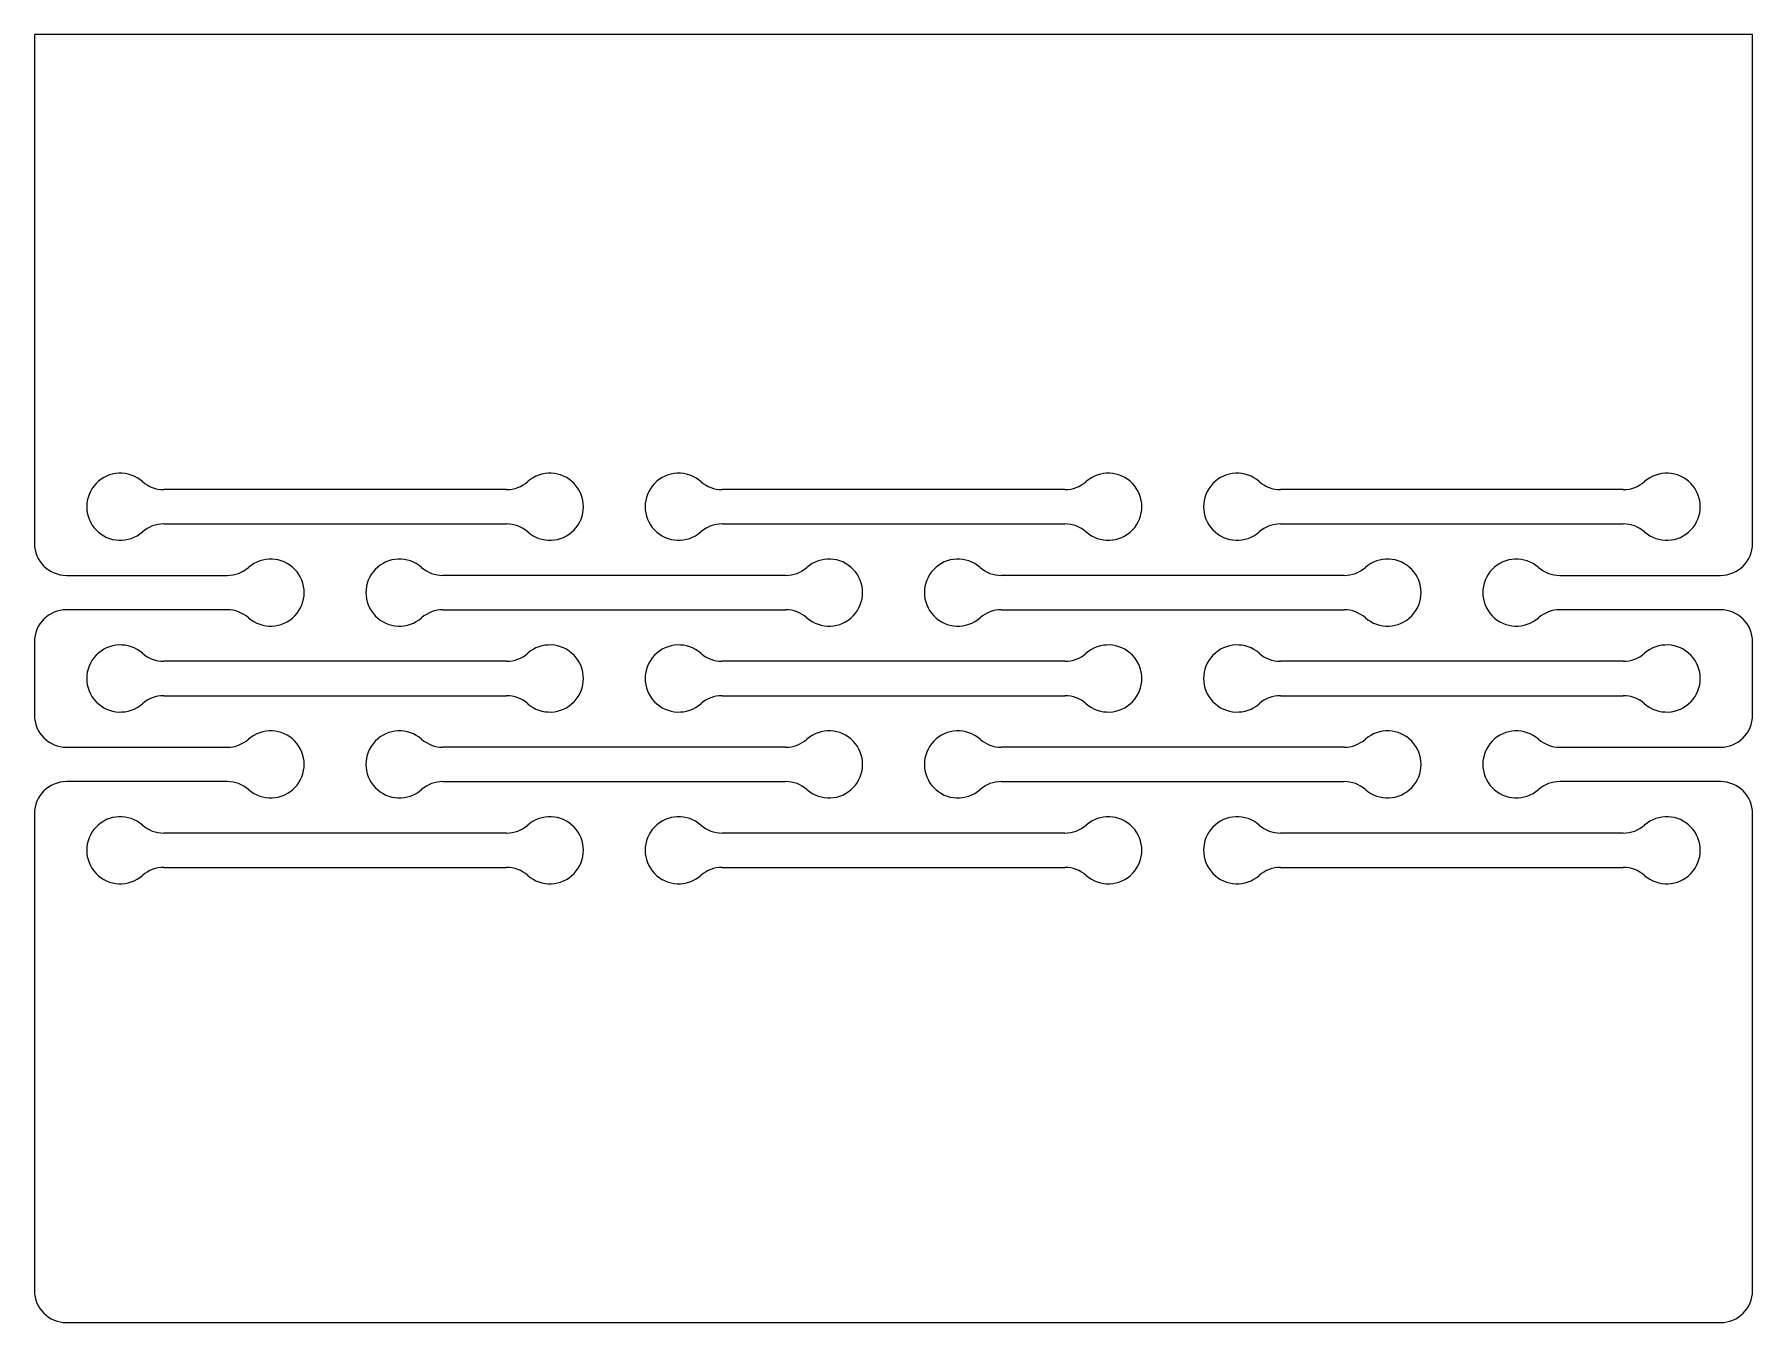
# Model space of a CAD drawing. Extents: x -40 to 40, y -30 to 30.
import ezdxf

# ---------------------------------------------------------------- set-up
doc = ezdxf.new("R2010")
doc.units = 0
doc.layers.add('DEFAULT', color=7, linetype='CONTINUOUS')

msp = doc.modelspace()

# ---------------------------------------------------------------- linework, layer by layer
at = {"layer": 'DEFAULT'}
for p, q in [((40, 30), (-40, 30)), ((-40, 30), (-40, 10)), ((40, 10), (40, 30)), ((-40, 10), (-40, 6.3)), ((40, 6.3), (40, 10)), ((-18.021, 8.8), (-33.979, 8.8)), ((7.979, 8.8), (-7.979, 8.8)), ((33.979, 8.8), (18.021, 8.8)), ((-33.979, 7.2), (-18.021, 7.2)), ((-7.979, 7.2), (7.979, 7.2)), ((18.021, 7.2), (33.979, 7.2)), ((-38.5, 4.8), (-31.021, 4.8)), ((-5.021, 4.8), (-20.979, 4.8)), ((20.979, 4.8), (5.021, 4.8)), ((31.021, 4.8), (38.5, 4.8)), ((38.5, 3.2), (31.021, 3.2)), ((-31.021, 3.2), (-38.5, 3.2)), ((-20.979, 3.2), (-5.021, 3.2)), ((5.021, 3.2), (20.979, 3.2)), ((-40, 1.7), (-40, -1.7)), ((40, -1.7), (40, 1.7)), ((-18.021, 0.8), (-33.979, 0.8)), ((7.979, 0.8), (-7.979, 0.8)), ((33.979, 0.8), (18.021, 0.8)), ((-33.979, -0.8), (-18.021, -0.8)), ((-7.979, -0.8), (7.979, -0.8)), ((18.021, -0.8), (33.979, -0.8)), ((-38.5, -3.2), (-31.021, -3.2)), ((-5.021, -3.2), (-20.979, -3.2)), ((20.979, -3.2), (5.021, -3.2)), ((31.021, -3.2), (38.5, -3.2)), ((38.5, -4.8), (31.021, -4.8)), ((-31.021, -4.8), (-38.5, -4.8)), ((-20.979, -4.8), (-5.021, -4.8)), ((5.021, -4.8), (20.979, -4.8)), ((-40, -6.3), (-40, -10)), ((40, -10), (40, -6.3)), ((-18.021, -7.2), (-33.979, -7.2)), ((33.979, -7.2), (18.021, -7.2)), ((7.979, -7.2), (-7.979, -7.2)), ((-33.979, -8.8), (-18.021, -8.8)), ((-7.979, -8.8), (7.979, -8.8)), ((18.021, -8.8), (33.979, -8.8)), ((-40, -10), (-40, -28.5)), ((40, -28.5), (40, -10)), ((-38.5, -30), (38.5, -30))]:
    msp.add_line(p, q, dxfattribs=at)
for centre, radius, start, end in [((-36, 8), 1.562, 48.68843, 311.31157), ((-33.979, 10.3), 1.5, 228.68843, 270), ((-18.021, 10.3), 1.5, 270, 311.31157), ((-16, 8), 1.562, 228.68843, 131.31157), ((-10, 8), 1.562, 48.68843, 311.31157), ((-7.979, 10.3), 1.5, 228.68843, 270), ((7.979, 10.3), 1.5, 270, 311.31157), ((10, 8), 1.562, 228.68843, 131.31157), ((16, 8), 1.562, 48.68843, 311.31157), ((18.021, 10.3), 1.5, 228.68843, 270), ((33.979, 10.3), 1.5, 270, 311.31157), ((36, 8), 1.562, 228.68843, 131.31157), ((-33.979, 5.7), 1.5, 90, 131.31157), ((-18.021, 5.7), 1.5, 48.68843, 90), ((-7.979, 5.7), 1.5, 90, 131.31157), ((7.979, 5.7), 1.5, 48.68843, 90), ((18.021, 5.7), 1.5, 90, 131.31157), ((33.979, 5.7), 1.5, 48.68843, 90), ((-38.5, 6.3), 1.5, 180, 270), ((38.5, 6.3), 1.5, 270, 0), ((-31.021, 6.3), 1.5, 270, 311.31157), ((-29, 4), 1.562, 228.68843, 131.31157), ((-23, 4), 1.562, 48.68843, 311.31157), ((-20.979, 6.3), 1.5, 228.68843, 270), ((-5.021, 6.3), 1.5, 270, 311.31157), ((-3, 4), 1.562, 228.68843, 131.31157), ((3, 4), 1.562, 48.68843, 311.31157), ((5.021, 6.3), 1.5, 228.68843, 270), ((20.979, 6.3), 1.5, 270, 311.31157), ((23, 4), 1.562, 228.68843, 131.31157), ((29, 4), 1.562, 48.68843, 311.31157), ((31.021, 6.3), 1.5, 228.68843, 270), ((38.5, 1.7), 1.5, 360, 90), ((-38.5, 1.7), 1.5, 90, 180), ((-31.021, 1.7), 1.5, 48.68843, 90), ((-20.979, 1.7), 1.5, 90, 131.31157), ((-5.021, 1.7), 1.5, 48.68843, 90), ((5.021, 1.7), 1.5, 90, 131.31157), ((20.979, 1.7), 1.5, 48.68843, 90), ((31.021, 1.7), 1.5, 90, 131.31157), ((-36, 0), 1.562, 48.68843, 311.31157), ((-33.979, 2.3), 1.5, 228.68843, 270), ((-18.021, 2.3), 1.5, 270, 311.31157), ((-16, 0), 1.562, 228.68843, 131.31157), ((-10, 0), 1.562, 48.68843, 311.31157), ((-7.979, 2.3), 1.5, 228.68843, 270), ((7.979, 2.3), 1.5, 270, 311.31157), ((10, 0), 1.562, 228.68843, 131.31157), ((16, 0), 1.562, 48.68843, 311.31157), ((18.021, 2.3), 1.5, 228.68843, 270), ((33.979, 2.3), 1.5, 270, 311.31157), ((36, 0), 1.562, 228.68843, 131.31157), ((-33.979, -2.3), 1.5, 90, 131.31157), ((-18.021, -2.3), 1.5, 48.68843, 90), ((-7.979, -2.3), 1.5, 90, 131.31157), ((7.979, -2.3), 1.5, 48.68843, 90), ((18.021, -2.3), 1.5, 90, 131.31157), ((33.979, -2.3), 1.5, 48.68843, 90), ((-38.5, -1.7), 1.5, 180, 270), ((38.5, -1.7), 1.5, 270, 360), ((-31.021, -1.7), 1.5, 270, 311.31157), ((-29, -4), 1.562, 228.68843, 131.31157), ((-23, -4), 1.562, 48.68843, 311.31157), ((-20.979, -1.7), 1.5, 228.68843, 270), ((-5.021, -1.7), 1.5, 270, 311.31157), ((-3, -4), 1.562, 228.68843, 131.31157), ((3, -4), 1.562, 48.68843, 311.31157), ((5.021, -1.7), 1.5, 228.68843, 270), ((20.979, -1.7), 1.5, 270, 311.31157), ((23, -4), 1.562, 228.68843, 131.31157), ((29, -4), 1.562, 48.68843, 311.31157), ((31.021, -1.7), 1.5, 228.68843, 270), ((38.5, -6.3), 1.5, 0, 90), ((-38.5, -6.3), 1.5, 90, 180), ((-31.021, -6.3), 1.5, 48.68843, 90), ((-20.979, -6.3), 1.5, 90, 131.31157), ((-5.021, -6.3), 1.5, 48.68843, 90), ((5.021, -6.3), 1.5, 90, 131.31157), ((20.979, -6.3), 1.5, 48.68843, 90), ((31.021, -6.3), 1.5, 90, 131.31157), ((-36, -8), 1.562, 48.68843, 311.31157), ((-33.979, -5.7), 1.5, 228.68843, 270), ((-18.021, -5.7), 1.5, 270, 311.31157), ((-16, -8), 1.562, 228.68843, 131.31157), ((-10, -8), 1.562, 48.68843, 311.31157), ((-7.979, -5.7), 1.5, 228.68843, 270), ((7.979, -5.7), 1.5, 270, 311.31157), ((10, -8), 1.562, 228.68843, 131.31157), ((16, -8), 1.562, 48.68843, 311.31157), ((18.021, -5.7), 1.5, 228.68843, 270), ((33.979, -5.7), 1.5, 270, 311.31157), ((36, -8), 1.562, 228.68843, 131.31157), ((-18.021, -10.3), 1.5, 48.68843, 90), ((18.021, -10.3), 1.5, 90, 131.31157), ((33.979, -10.3), 1.5, 48.68843, 90), ((-33.979, -10.3), 1.5, 90, 131.31157), ((-7.979, -10.3), 1.5, 90, 131.31157), ((7.979, -10.3), 1.5, 48.68843, 90), ((-38.5, -28.5), 1.5, 180, 270), ((38.5, -28.5), 1.5, 270, 360)]:
    msp.add_arc(centre, radius, start, end, dxfattribs=at)

doc.saveas('drawing.dxf')
